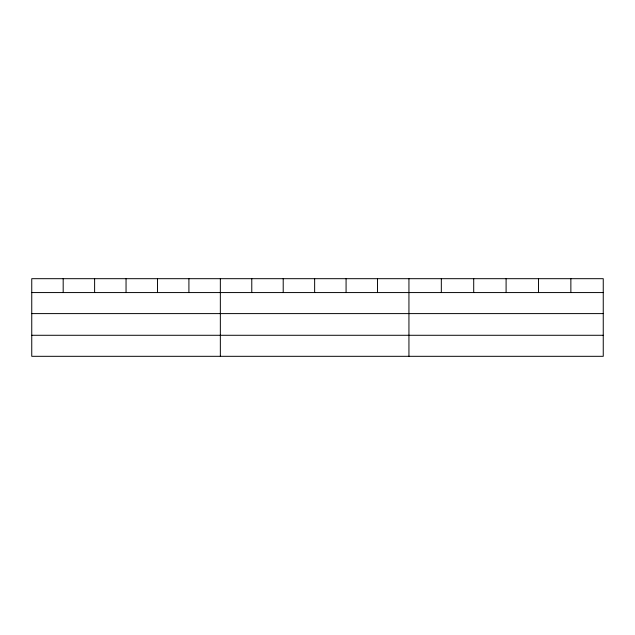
<?xml version="1.0" encoding="UTF-8"?>
<svg xmlns="http://www.w3.org/2000/svg" width="635" height="635" viewBox="0 0 635 635"><rect width="100%" height="100%" fill="white"/><g stroke="black" fill="none" stroke-linecap="round" stroke-linejoin="round"><path stroke-width="0.95" d="M603.25 313.603L603.25 278.686L31.75 278.686L31.75 356.314L603.25 356.314L603.25 313.603L31.75 313.603M31.75 292.568L603.25 292.568M31.75 335.28L603.25 335.28M570.865 278.686L570.865 292.568M538.48 278.686L538.48 292.568M506.095 278.686L506.095 292.568M473.71 278.686L473.71 292.568M441.325 278.686L441.325 292.568M408.94 278.686L408.94 356.314M377.507 278.686L377.507 292.568M346.075 278.686L346.075 292.568M314.642 278.686L314.642 292.568M283.21 278.686L283.21 292.568M251.777 278.686L251.777 292.568M220.345 278.686L220.345 356.314M188.912 278.686L188.912 292.568M157.48 278.686L157.48 292.568M126.047 278.686L126.047 292.568M94.615 278.686L94.615 292.568M63.182 278.686L63.182 292.568"/></g></svg>
